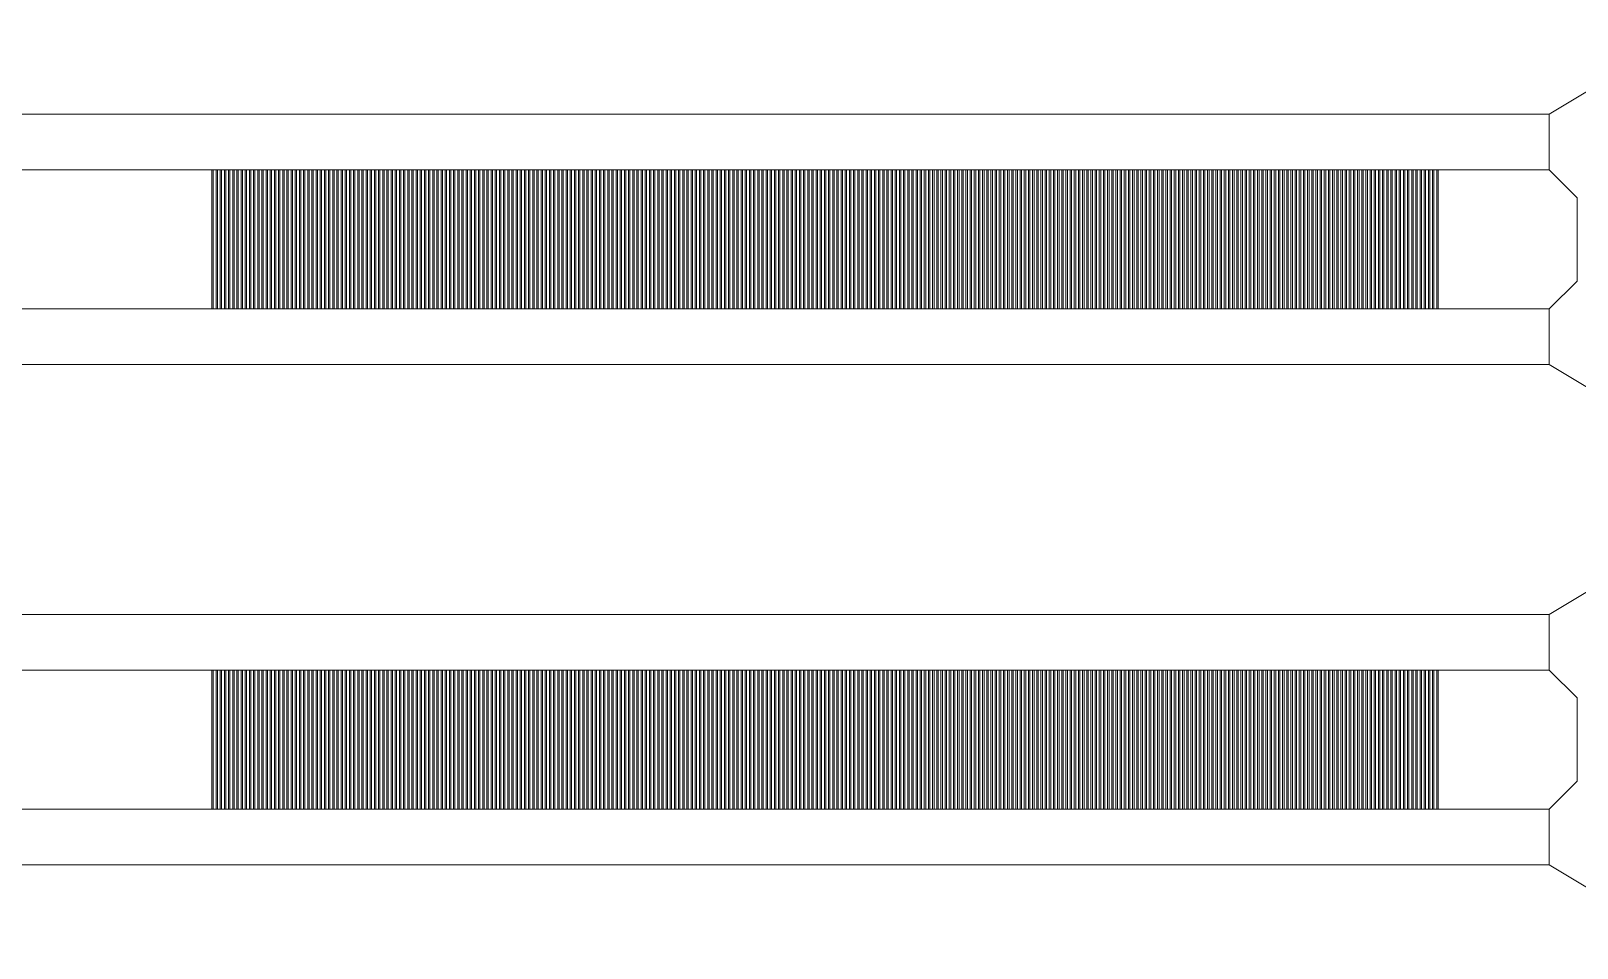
# Model space of a CAD drawing. Extents: x 1000 to 49000, y 2919 to 77300.
# Drawn here: x 32873 to 33430, y 64985 to 65315 of the extents above; entities that cross this region are included whole.
import ezdxf

# ---------------------------------------------------------------- set-up
doc = ezdxf.new("R2010")
doc.units = 13
doc.layers.add('Inner', color=4, linetype='Continuous', lineweight=0, true_color=0x00ffff)

msp = doc.modelspace()

# ---------------------------------------------------------------- linework, layer by layer
at = {"layer": 'Inner'}
for points in [[(33470, 65315), (33420, 65285)], [(33420, 65265), (33420, 65285), (31910, 65285), (31910, 65265), (33420, 65265)], [(33420, 65285), (33420, 65265), (33430, 65255), (33430, 65225), (33420, 65215), (33420, 65195), (33470, 65165)], [(32938.5, 65215), (32939, 65215), (32939, 65265), (32938.5, 65265), (32938.5, 65215)], [(32940, 65215), (32940.5, 65215), (32940.5, 65265), (32940, 65265), (32940, 65215)], [(32941.5, 65215), (32942, 65215), (32942, 65265), (32941.5, 65265), (32941.5, 65215)], [(32943, 65215), (32943.5, 65215), (32943.5, 65265), (32943, 65265), (32943, 65215)], [(32944.5, 65215), (32945, 65215), (32945, 65265), (32944.5, 65265), (32944.5, 65215)], [(32946, 65215), (32946.5, 65215), (32946.5, 65265), (32946, 65265), (32946, 65215)], [(32947.5, 65215), (32948, 65215), (32948, 65265), (32947.5, 65265), (32947.5, 65215)], [(32949, 65215), (32949.5, 65215), (32949.5, 65265), (32949, 65265), (32949, 65215)], [(32950.5, 65215), (32951, 65215), (32951, 65265), (32950.5, 65265), (32950.5, 65215)], [(32952, 65215), (32952.5, 65215), (32952.5, 65265), (32952, 65265), (32952, 65215)], [(32953.5, 65215), (32954, 65215), (32954, 65265), (32953.5, 65265), (32953.5, 65215)], [(32955, 65215), (32955.5, 65215), (32955.5, 65265), (32955, 65265), (32955, 65215)], [(32956.5, 65215), (32957, 65215), (32957, 65265), (32956.5, 65265), (32956.5, 65215)], [(32958, 65215), (32958.5, 65215), (32958.5, 65265), (32958, 65265), (32958, 65215)], [(32959.5, 65215), (32960, 65215), (32960, 65265), (32959.5, 65265), (32959.5, 65215)], [(32961, 65215), (32961.5, 65215), (32961.5, 65265), (32961, 65265), (32961, 65215)], [(32962.5, 65215), (32963, 65215), (32963, 65265), (32962.5, 65265), (32962.5, 65215)], [(32964, 65215), (32964.5, 65215), (32964.5, 65265), (32964, 65265), (32964, 65215)], [(32965.5, 65215), (32966, 65215), (32966, 65265), (32965.5, 65265), (32965.5, 65215)], [(32967, 65215), (32967.5, 65215), (32967.5, 65265), (32967, 65265), (32967, 65215)], [(32968.5, 65215), (32969, 65215), (32969, 65265), (32968.5, 65265), (32968.5, 65215)], [(32970, 65215), (32970.5, 65215), (32970.5, 65265), (32970, 65265), (32970, 65215)], [(32971.5, 65215), (32972, 65215), (32972, 65265), (32971.5, 65265), (32971.5, 65215)], [(32973, 65215), (32973.5, 65215), (32973.5, 65265), (32973, 65265), (32973, 65215)], [(32974.5, 65215), (32975, 65215), (32975, 65265), (32974.5, 65265), (32974.5, 65215)], [(32976, 65215), (32976.5, 65215), (32976.5, 65265), (32976, 65265), (32976, 65215)], [(32977.5, 65215), (32978, 65215), (32978, 65265), (32977.5, 65265), (32977.5, 65215)], [(32979, 65215), (32979.5, 65215), (32979.5, 65265), (32979, 65265), (32979, 65215)], [(32980.5, 65215), (32981, 65215), (32981, 65265), (32980.5, 65265), (32980.5, 65215)], [(32982, 65215), (32982.5, 65215), (32982.5, 65265), (32982, 65265), (32982, 65215)], [(32983.5, 65215), (32984, 65215), (32984, 65265), (32983.5, 65265), (32983.5, 65215)], [(32985, 65215), (32985.5, 65215), (32985.5, 65265), (32985, 65265), (32985, 65215)], [(32986.5, 65215), (32987, 65215), (32987, 65265), (32986.5, 65265), (32986.5, 65215)], [(32988, 65215), (32988.5, 65215), (32988.5, 65265), (32988, 65265), (32988, 65215)], [(32989.5, 65215), (32990, 65215), (32990, 65265), (32989.5, 65265), (32989.5, 65215)], [(32991, 65215), (32991.5, 65215), (32991.5, 65265), (32991, 65265), (32991, 65215)], [(32992.5, 65215), (32993, 65215), (32993, 65265), (32992.5, 65265), (32992.5, 65215)], [(32994, 65215), (32994.5, 65215), (32994.5, 65265), (32994, 65265), (32994, 65215)], [(32995.5, 65215), (32996, 65215), (32996, 65265), (32995.5, 65265), (32995.5, 65215)], [(32997, 65215), (32997.5, 65215), (32997.5, 65265), (32997, 65265), (32997, 65215)], [(32998.5, 65215), (32999, 65215), (32999, 65265), (32998.5, 65265), (32998.5, 65215)], [(33000, 65215), (33000.5, 65215), (33000.5, 65265), (33000, 65265), (33000, 65215)], [(33001.5, 65215), (33002, 65215), (33002, 65265), (33001.5, 65265), (33001.5, 65215)], [(33003, 65215), (33003.5, 65215), (33003.5, 65265), (33003, 65265), (33003, 65215)], [(33004.5, 65215), (33005, 65215), (33005, 65265), (33004.5, 65265), (33004.5, 65215)], [(33006, 65215), (33006.5, 65215), (33006.5, 65265), (33006, 65265), (33006, 65215)], [(33007.5, 65215), (33008, 65215), (33008, 65265), (33007.5, 65265), (33007.5, 65215)], [(33009, 65215), (33009.5, 65215), (33009.5, 65265), (33009, 65265), (33009, 65215)], [(33010.5, 65215), (33011, 65215), (33011, 65265), (33010.5, 65265), (33010.5, 65215)], [(33012, 65215), (33012.5, 65215), (33012.5, 65265), (33012, 65265), (33012, 65215)], [(33013.5, 65215), (33014, 65215), (33014, 65265), (33013.5, 65265), (33013.5, 65215)], [(33015, 65215), (33015.5, 65215), (33015.5, 65265), (33015, 65265), (33015, 65215)], [(33016.5, 65215), (33017, 65215), (33017, 65265), (33016.5, 65265), (33016.5, 65215)], [(33018, 65215), (33018.5, 65215), (33018.5, 65265), (33018, 65265), (33018, 65215)], [(33019.5, 65215), (33020, 65215), (33020, 65265), (33019.5, 65265), (33019.5, 65215)], [(33021, 65215), (33021.5, 65215), (33021.5, 65265), (33021, 65265), (33021, 65215)], [(33022.5, 65215), (33023, 65215), (33023, 65265), (33022.5, 65265), (33022.5, 65215)], [(33024, 65215), (33024.5, 65215), (33024.5, 65265), (33024, 65265), (33024, 65215)], [(33025.5, 65215), (33026, 65215), (33026, 65265), (33025.5, 65265), (33025.5, 65215)], [(33027, 65215), (33027.5, 65215), (33027.5, 65265), (33027, 65265), (33027, 65215)], [(33028.5, 65215), (33029, 65215), (33029, 65265), (33028.5, 65265), (33028.5, 65215)], [(33030, 65215), (33030.5, 65215), (33030.5, 65265), (33030, 65265), (33030, 65215)], [(33031.5, 65215), (33032, 65215), (33032, 65265), (33031.5, 65265), (33031.5, 65215)], [(33033, 65215), (33033.5, 65215), (33033.5, 65265), (33033, 65265), (33033, 65215)], [(33034.5, 65215), (33035, 65215), (33035, 65265), (33034.5, 65265), (33034.5, 65215)], [(33036, 65215), (33036.5, 65215), (33036.5, 65265), (33036, 65265), (33036, 65215)], [(33037.5, 65215), (33038, 65215), (33038, 65265), (33037.5, 65265), (33037.5, 65215)], [(33039, 65215), (33039.5, 65215), (33039.5, 65265), (33039, 65265), (33039, 65215)], [(33040.5, 65215), (33041, 65215), (33041, 65265), (33040.5, 65265), (33040.5, 65215)], [(33042, 65215), (33042.5, 65215), (33042.5, 65265), (33042, 65265), (33042, 65215)], [(33043.5, 65215), (33044, 65215), (33044, 65265), (33043.5, 65265), (33043.5, 65215)], [(33045, 65215), (33045.5, 65215), (33045.5, 65265), (33045, 65265), (33045, 65215)], [(33046.5, 65215), (33047, 65215), (33047, 65265), (33046.5, 65265), (33046.5, 65215)], [(33048, 65215), (33048.5, 65215), (33048.5, 65265), (33048, 65265), (33048, 65215)], [(33049.5, 65215), (33050, 65215), (33050, 65265), (33049.5, 65265), (33049.5, 65215)], [(33051, 65215), (33051.5, 65215), (33051.5, 65265), (33051, 65265), (33051, 65215)], [(33052.5, 65215), (33053, 65215), (33053, 65265), (33052.5, 65265), (33052.5, 65215)], [(33054, 65215), (33054.5, 65215), (33054.5, 65265), (33054, 65265), (33054, 65215)], [(33055.5, 65215), (33056, 65215), (33056, 65265), (33055.5, 65265), (33055.5, 65215)], [(33057, 65215), (33057.5, 65215), (33057.5, 65265), (33057, 65265), (33057, 65215)], [(33058.5, 65215), (33059, 65215), (33059, 65265), (33058.5, 65265), (33058.5, 65215)], [(33060, 65215), (33060.5, 65215), (33060.5, 65265), (33060, 65265), (33060, 65215)], [(33061.5, 65215), (33062, 65215), (33062, 65265), (33061.5, 65265), (33061.5, 65215)], [(33063, 65215), (33063.5, 65215), (33063.5, 65265), (33063, 65265), (33063, 65215)], [(33064.5, 65215), (33065, 65215), (33065, 65265), (33064.5, 65265), (33064.5, 65215)], [(33066, 65215), (33066.5, 65215), (33066.5, 65265), (33066, 65265), (33066, 65215)], [(33067.5, 65215), (33068, 65215), (33068, 65265), (33067.5, 65265), (33067.5, 65215)], [(33069, 65215), (33069.5, 65215), (33069.5, 65265), (33069, 65265), (33069, 65215)], [(33070.5, 65215), (33071, 65215), (33071, 65265), (33070.5, 65265), (33070.5, 65215)], [(33072, 65215), (33072.5, 65215), (33072.5, 65265), (33072, 65265), (33072, 65215)], [(33073.5, 65215), (33074, 65215), (33074, 65265), (33073.5, 65265), (33073.5, 65215)], [(33075, 65215), (33075.5, 65215), (33075.5, 65265), (33075, 65265), (33075, 65215)], [(33076.5, 65215), (33077, 65215), (33077, 65265), (33076.5, 65265), (33076.5, 65215)], [(33078, 65215), (33078.5, 65215), (33078.5, 65265), (33078, 65265), (33078, 65215)], [(33079.5, 65215), (33080, 65215), (33080, 65265), (33079.5, 65265), (33079.5, 65215)], [(33081, 65215), (33081.5, 65215), (33081.5, 65265), (33081, 65265), (33081, 65215)], [(33082.5, 65215), (33083, 65215), (33083, 65265), (33082.5, 65265), (33082.5, 65215)], [(33084, 65215), (33084.5, 65215), (33084.5, 65265), (33084, 65265), (33084, 65215)], [(33085.5, 65215), (33086, 65215), (33086, 65265), (33085.5, 65265), (33085.5, 65215)], [(33087, 65215), (33087.5, 65215), (33087.5, 65265), (33087, 65265), (33087, 65215)], [(33088.5, 65215), (33089, 65215), (33089, 65265), (33088.5, 65265), (33088.5, 65215)], [(33090, 65215), (33090.5, 65215), (33090.5, 65265), (33090, 65265), (33090, 65215)], [(33091.5, 65215), (33092, 65215), (33092, 65265), (33091.5, 65265), (33091.5, 65215)], [(33093, 65215), (33093.5, 65215), (33093.5, 65265), (33093, 65265), (33093, 65215)], [(33094.5, 65215), (33095, 65215), (33095, 65265), (33094.5, 65265), (33094.5, 65215)], [(33096, 65215), (33096.5, 65215), (33096.5, 65265), (33096, 65265), (33096, 65215)], [(33097.5, 65215), (33098, 65215), (33098, 65265), (33097.5, 65265), (33097.5, 65215)], [(33099, 65215), (33099.5, 65215), (33099.5, 65265), (33099, 65265), (33099, 65215)], [(33100.5, 65215), (33101, 65215), (33101, 65265), (33100.5, 65265), (33100.5, 65215)], [(33102, 65215), (33102.5, 65215), (33102.5, 65265), (33102, 65265), (33102, 65215)], [(33103.5, 65215), (33104, 65215), (33104, 65265), (33103.5, 65265), (33103.5, 65215)], [(33105, 65215), (33105.5, 65215), (33105.5, 65265), (33105, 65265), (33105, 65215)], [(33106.5, 65215), (33107, 65215), (33107, 65265), (33106.5, 65265), (33106.5, 65215)], [(33108, 65215), (33108.5, 65215), (33108.5, 65265), (33108, 65265), (33108, 65215)], [(33109.5, 65215), (33110, 65215), (33110, 65265), (33109.5, 65265), (33109.5, 65215)], [(33111, 65215), (33111.5, 65215), (33111.5, 65265), (33111, 65265), (33111, 65215)], [(33112.5, 65215), (33113, 65215), (33113, 65265), (33112.5, 65265), (33112.5, 65215)], [(33114, 65215), (33114.5, 65215), (33114.5, 65265), (33114, 65265), (33114, 65215)], [(33115.5, 65215), (33116, 65215), (33116, 65265), (33115.5, 65265), (33115.5, 65215)], [(33117, 65215), (33117.5, 65215), (33117.5, 65265), (33117, 65265), (33117, 65215)], [(33118.5, 65215), (33119, 65215), (33119, 65265), (33118.5, 65265), (33118.5, 65215)], [(33120, 65215), (33120.5, 65215), (33120.5, 65265), (33120, 65265), (33120, 65215)], [(33121.5, 65215), (33122, 65215), (33122, 65265), (33121.5, 65265), (33121.5, 65215)], [(33123, 65215), (33123.5, 65215), (33123.5, 65265), (33123, 65265), (33123, 65215)], [(33124.5, 65215), (33125, 65215), (33125, 65265), (33124.5, 65265), (33124.5, 65215)], [(33126, 65215), (33126.5, 65215), (33126.5, 65265), (33126, 65265), (33126, 65215)], [(33127.5, 65215), (33128, 65215), (33128, 65265), (33127.5, 65265), (33127.5, 65215)], [(33129, 65215), (33129.5, 65215), (33129.5, 65265), (33129, 65265), (33129, 65215)], [(33130.5, 65215), (33131, 65215), (33131, 65265), (33130.5, 65265), (33130.5, 65215)], [(33132, 65215), (33132.5, 65215), (33132.5, 65265), (33132, 65265), (33132, 65215)], [(33133.5, 65215), (33134, 65215), (33134, 65265), (33133.5, 65265), (33133.5, 65215)], [(33135, 65215), (33135.5, 65215), (33135.5, 65265), (33135, 65265), (33135, 65215)], [(33136.5, 65215), (33137, 65215), (33137, 65265), (33136.5, 65265), (33136.5, 65215)], [(33138, 65215), (33138.5, 65215), (33138.5, 65265), (33138, 65265), (33138, 65215)], [(33139.5, 65215), (33140, 65215), (33140, 65265), (33139.5, 65265), (33139.5, 65215)], [(33141, 65215), (33141.5, 65215), (33141.5, 65265), (33141, 65265), (33141, 65215)], [(33142.5, 65215), (33143, 65215), (33143, 65265), (33142.5, 65265), (33142.5, 65215)], [(33144, 65215), (33144.5, 65215), (33144.5, 65265), (33144, 65265), (33144, 65215)], [(33145.5, 65215), (33146, 65215), (33146, 65265), (33145.5, 65265), (33145.5, 65215)], [(33147, 65215), (33147.5, 65215), (33147.5, 65265), (33147, 65265), (33147, 65215)], [(33148.5, 65215), (33149, 65215), (33149, 65265), (33148.5, 65265), (33148.5, 65215)], [(33150, 65215), (33150.5, 65215), (33150.5, 65265), (33150, 65265), (33150, 65215)], [(33151.5, 65215), (33152, 65215), (33152, 65265), (33151.5, 65265), (33151.5, 65215)], [(33153, 65215), (33153.5, 65215), (33153.5, 65265), (33153, 65265), (33153, 65215)], [(33154.5, 65215), (33155, 65215), (33155, 65265), (33154.5, 65265), (33154.5, 65215)], [(33156, 65215), (33156.5, 65215), (33156.5, 65265), (33156, 65265), (33156, 65215)], [(33157.5, 65215), (33158, 65215), (33158, 65265), (33157.5, 65265), (33157.5, 65215)], [(33159, 65215), (33159.5, 65215), (33159.5, 65265), (33159, 65265), (33159, 65215)], [(33160.5, 65215), (33161, 65215), (33161, 65265), (33160.5, 65265), (33160.5, 65215)], [(33162, 65215), (33162.5, 65215), (33162.5, 65265), (33162, 65265), (33162, 65215)], [(33163.5, 65215), (33164, 65215), (33164, 65265), (33163.5, 65265), (33163.5, 65215)], [(33165, 65215), (33165.5, 65215), (33165.5, 65265), (33165, 65265), (33165, 65215)], [(33166.5, 65215), (33167, 65215), (33167, 65265), (33166.5, 65265), (33166.5, 65215)], [(33168, 65215), (33168.5, 65215), (33168.5, 65265), (33168, 65265), (33168, 65215)], [(33169.5, 65215), (33170, 65215), (33170, 65265), (33169.5, 65265), (33169.5, 65215)], [(33171, 65215), (33171.5, 65215), (33171.5, 65265), (33171, 65265), (33171, 65215)], [(33172.5, 65215), (33173, 65215), (33173, 65265), (33172.5, 65265), (33172.5, 65215)], [(33174, 65215), (33174.5, 65215), (33174.5, 65265), (33174, 65265), (33174, 65215)], [(33175.5, 65215), (33176, 65215), (33176, 65265), (33175.5, 65265), (33175.5, 65215)], [(33177, 65215), (33177.5, 65215), (33177.5, 65265), (33177, 65265), (33177, 65215)], [(33178.5, 65215), (33179, 65215), (33179, 65265), (33178.5, 65265), (33178.5, 65215)], [(33180, 65215), (33180.5, 65215), (33180.5, 65265), (33180, 65265), (33180, 65215)], [(33181.5, 65215), (33182, 65215), (33182, 65265), (33181.5, 65265), (33181.5, 65215)], [(33183, 65215), (33183.5, 65215), (33183.5, 65265), (33183, 65265), (33183, 65215)], [(33184.5, 65215), (33185, 65215), (33185, 65265), (33184.5, 65265), (33184.5, 65215)], [(33186, 65215), (33186.5, 65215), (33186.5, 65265), (33186, 65265), (33186, 65215)], [(33187.5, 65215), (33188, 65215), (33188, 65265), (33187.5, 65265), (33187.5, 65215)], [(33189, 65215), (33189.5, 65215), (33189.5, 65265), (33189, 65265), (33189, 65215)], [(33190.5, 65215), (33191, 65215), (33191, 65265), (33190.5, 65265), (33190.5, 65215)], [(33192, 65215), (33192.5, 65215), (33192.5, 65265), (33192, 65265), (33192, 65215)], [(33193.5, 65215), (33194, 65215), (33194, 65265), (33193.5, 65265), (33193.5, 65215)], [(33195, 65215), (33195.5, 65215), (33195.5, 65265), (33195, 65265), (33195, 65215)], [(33196.5, 65215), (33197, 65215), (33197, 65265), (33196.5, 65265), (33196.5, 65215)], [(33198, 65215), (33198.5, 65215), (33198.5, 65265), (33198, 65265), (33198, 65215)], [(33199.5, 65215), (33200, 65215), (33200, 65265), (33199.5, 65265), (33199.5, 65215)], [(33201, 65215), (33201.5, 65215), (33201.5, 65265), (33201, 65265), (33201, 65215)], [(33202.5, 65215), (33203, 65215), (33203, 65265), (33202.5, 65265), (33202.5, 65215)], [(33204, 65215), (33204.5, 65215), (33204.5, 65265), (33204, 65265), (33204, 65215)], [(33205.5, 65215), (33206, 65215), (33206, 65265), (33205.5, 65265), (33205.5, 65215)], [(33207, 65215), (33207.5, 65215), (33207.5, 65265), (33207, 65265), (33207, 65215)], [(33208.5, 65215), (33209, 65215), (33209, 65265), (33208.5, 65265), (33208.5, 65215)], [(33210, 65215), (33210.5, 65215), (33210.5, 65265), (33210, 65265), (33210, 65215)], [(33211.5, 65215), (33212, 65215), (33212, 65265), (33211.5, 65265), (33211.5, 65215)], [(33213, 65215), (33213.5, 65215), (33213.5, 65265), (33213, 65265), (33213, 65215)], [(33214.5, 65215), (33215, 65215), (33215, 65265), (33214.5, 65265), (33214.5, 65215)], [(33216, 65215), (33216.5, 65215), (33216.5, 65265), (33216, 65265), (33216, 65215)], [(33217.5, 65215), (33218, 65215), (33218, 65265), (33217.5, 65265), (33217.5, 65215)], [(33219, 65215), (33219.5, 65215), (33219.5, 65265), (33219, 65265), (33219, 65215)], [(33220.5, 65215), (33221, 65215), (33221, 65265), (33220.5, 65265), (33220.5, 65215)], [(33222, 65215), (33222.5, 65215), (33222.5, 65265), (33222, 65265), (33222, 65215)], [(33223.5, 65215), (33224, 65215), (33224, 65265), (33223.5, 65265), (33223.5, 65215)], [(33225, 65215), (33225.5, 65215), (33225.5, 65265), (33225, 65265), (33225, 65215)], [(33226.5, 65215), (33227, 65215), (33227, 65265), (33226.5, 65265), (33226.5, 65215)], [(33228, 65215), (33228.5, 65215), (33228.5, 65265), (33228, 65265), (33228, 65215)], [(33229.5, 65215), (33230, 65215), (33230, 65265), (33229.5, 65265), (33229.5, 65215)], [(33231, 65215), (33231.5, 65215), (33231.5, 65265), (33231, 65265), (33231, 65215)], [(33232.5, 65215), (33233, 65215), (33233, 65265), (33232.5, 65265), (33232.5, 65215)], [(33234, 65215), (33234.5, 65215), (33234.5, 65265), (33234, 65265), (33234, 65215)], [(33235.5, 65215), (33236, 65215), (33236, 65265), (33235.5, 65265), (33235.5, 65215)], [(33237, 65215), (33237.5, 65215), (33237.5, 65265), (33237, 65265), (33237, 65215)], [(33238.5, 65215), (33239, 65215), (33239, 65265), (33238.5, 65265), (33238.5, 65215)], [(33240, 65215), (33240.5, 65215), (33240.5, 65265), (33240, 65265), (33240, 65215)], [(33241.5, 65215), (33242, 65215), (33242, 65265), (33241.5, 65265), (33241.5, 65215)], [(33243, 65215), (33243.5, 65215), (33243.5, 65265), (33243, 65265), (33243, 65215)], [(33244.5, 65215), (33245, 65215), (33245, 65265), (33244.5, 65265), (33244.5, 65215)], [(33246, 65215), (33246.5, 65215), (33246.5, 65265), (33246, 65265), (33246, 65215)], [(33247.5, 65215), (33248, 65215), (33248, 65265), (33247.5, 65265), (33247.5, 65215)], [(33249, 65215), (33249.5, 65215), (33249.5, 65265), (33249, 65265), (33249, 65215)], [(33250.5, 65215), (33251, 65215), (33251, 65265), (33250.5, 65265), (33250.5, 65215)], [(33252, 65215), (33252.5, 65215), (33252.5, 65265), (33252, 65265), (33252, 65215)], [(33253.5, 65215), (33254, 65215), (33254, 65265), (33253.5, 65265), (33253.5, 65215)], [(33255, 65215), (33255.5, 65215), (33255.5, 65265), (33255, 65265), (33255, 65215)], [(33256.5, 65215), (33257, 65215), (33257, 65265), (33256.5, 65265), (33256.5, 65215)], [(33258, 65215), (33258.5, 65215), (33258.5, 65265), (33258, 65265), (33258, 65215)], [(33259.5, 65215), (33260, 65215), (33260, 65265), (33259.5, 65265), (33259.5, 65215)], [(33261, 65215), (33261.5, 65215), (33261.5, 65265), (33261, 65265), (33261, 65215)], [(33262.5, 65215), (33263, 65215), (33263, 65265), (33262.5, 65265), (33262.5, 65215)], [(33264, 65215), (33264.5, 65215), (33264.5, 65265), (33264, 65265), (33264, 65215)], [(33265.5, 65215), (33266, 65215), (33266, 65265), (33265.5, 65265), (33265.5, 65215)], [(33267, 65215), (33267.5, 65215), (33267.5, 65265), (33267, 65265), (33267, 65215)], [(33268.5, 65215), (33269, 65215), (33269, 65265), (33268.5, 65265), (33268.5, 65215)], [(33270, 65215), (33270.5, 65215), (33270.5, 65265), (33270, 65265), (33270, 65215)], [(33271.5, 65215), (33272, 65215), (33272, 65265), (33271.5, 65265), (33271.5, 65215)], [(33273, 65215), (33273.5, 65215), (33273.5, 65265), (33273, 65265), (33273, 65215)], [(33274.5, 65215), (33275, 65215), (33275, 65265), (33274.5, 65265), (33274.5, 65215)], [(33276, 65215), (33276.5, 65215), (33276.5, 65265), (33276, 65265), (33276, 65215)], [(33277.5, 65215), (33278, 65215), (33278, 65265), (33277.5, 65265), (33277.5, 65215)], [(33279, 65215), (33279.5, 65215), (33279.5, 65265), (33279, 65265), (33279, 65215)], [(33280.5, 65215), (33281, 65215), (33281, 65265), (33280.5, 65265), (33280.5, 65215)], [(33282, 65215), (33282.5, 65215), (33282.5, 65265), (33282, 65265), (33282, 65215)], [(33283.5, 65215), (33284, 65215), (33284, 65265), (33283.5, 65265), (33283.5, 65215)], [(33285, 65215), (33285.5, 65215), (33285.5, 65265), (33285, 65265), (33285, 65215)], [(33286.5, 65215), (33287, 65215), (33287, 65265), (33286.5, 65265), (33286.5, 65215)], [(33288, 65215), (33288.5, 65215), (33288.5, 65265), (33288, 65265), (33288, 65215)], [(33289.5, 65215), (33290, 65215), (33290, 65265), (33289.5, 65265), (33289.5, 65215)], [(33291, 65215), (33291.5, 65215), (33291.5, 65265), (33291, 65265), (33291, 65215)], [(33292.5, 65215), (33293, 65215), (33293, 65265), (33292.5, 65265), (33292.5, 65215)], [(33294, 65215), (33294.5, 65215), (33294.5, 65265), (33294, 65265), (33294, 65215)], [(33295.5, 65215), (33296, 65215), (33296, 65265), (33295.5, 65265), (33295.5, 65215)], [(33297, 65215), (33297.5, 65215), (33297.5, 65265), (33297, 65265), (33297, 65215)], [(33298.5, 65215), (33299, 65215), (33299, 65265), (33298.5, 65265), (33298.5, 65215)], [(33300, 65215), (33300.5, 65215), (33300.5, 65265), (33300, 65265), (33300, 65215)], [(33301.5, 65215), (33302, 65215), (33302, 65265), (33301.5, 65265), (33301.5, 65215)], [(33303, 65215), (33303.5, 65215), (33303.5, 65265), (33303, 65265), (33303, 65215)], [(33304.5, 65215), (33305, 65215), (33305, 65265), (33304.5, 65265), (33304.5, 65215)], [(33306, 65215), (33306.5, 65215), (33306.5, 65265), (33306, 65265), (33306, 65215)], [(33307.5, 65215), (33308, 65215), (33308, 65265), (33307.5, 65265), (33307.5, 65215)], [(33309, 65215), (33309.5, 65215), (33309.5, 65265), (33309, 65265), (33309, 65215)], [(33310.5, 65215), (33311, 65215), (33311, 65265), (33310.5, 65265), (33310.5, 65215)], [(33312, 65215), (33312.5, 65215), (33312.5, 65265), (33312, 65265), (33312, 65215)], [(33313.5, 65215), (33314, 65215), (33314, 65265), (33313.5, 65265), (33313.5, 65215)], [(33315, 65215), (33315.5, 65215), (33315.5, 65265), (33315, 65265), (33315, 65215)], [(33316.5, 65215), (33317, 65215), (33317, 65265), (33316.5, 65265), (33316.5, 65215)], [(33318, 65215), (33318.5, 65215), (33318.5, 65265), (33318, 65265), (33318, 65215)], [(33319.5, 65215), (33320, 65215), (33320, 65265), (33319.5, 65265), (33319.5, 65215)], [(33321, 65215), (33321.5, 65215), (33321.5, 65265), (33321, 65265), (33321, 65215)], [(33322.5, 65215), (33323, 65215), (33323, 65265), (33322.5, 65265), (33322.5, 65215)], [(33324, 65215), (33324.5, 65215), (33324.5, 65265), (33324, 65265), (33324, 65215)], [(33325.5, 65215), (33326, 65215), (33326, 65265), (33325.5, 65265), (33325.5, 65215)], [(33327, 65215), (33327.5, 65215), (33327.5, 65265), (33327, 65265), (33327, 65215)], [(33328.5, 65215), (33329, 65215), (33329, 65265), (33328.5, 65265), (33328.5, 65215)], [(33330, 65215), (33330.5, 65215), (33330.5, 65265), (33330, 65265), (33330, 65215)], [(33331.5, 65215), (33332, 65215), (33332, 65265), (33331.5, 65265), (33331.5, 65215)], [(33333, 65215), (33333.5, 65215), (33333.5, 65265), (33333, 65265), (33333, 65215)], [(33334.5, 65215), (33335, 65215), (33335, 65265), (33334.5, 65265), (33334.5, 65215)], [(33336, 65215), (33336.5, 65215), (33336.5, 65265), (33336, 65265), (33336, 65215)], [(33337.5, 65215), (33338, 65215), (33338, 65265), (33337.5, 65265), (33337.5, 65215)], [(33339, 65215), (33339.5, 65215), (33339.5, 65265), (33339, 65265), (33339, 65215)], [(33340.5, 65215), (33341, 65215), (33341, 65265), (33340.5, 65265), (33340.5, 65215)], [(33342, 65215), (33342.5, 65215), (33342.5, 65265), (33342, 65265), (33342, 65215)], [(33343.5, 65215), (33344, 65215), (33344, 65265), (33343.5, 65265), (33343.5, 65215)], [(33345, 65215), (33345.5, 65215), (33345.5, 65265), (33345, 65265), (33345, 65215)], [(33346.5, 65215), (33347, 65215), (33347, 65265), (33346.5, 65265), (33346.5, 65215)], [(33348, 65215), (33348.5, 65215), (33348.5, 65265), (33348, 65265), (33348, 65215)], [(33349.5, 65215), (33350, 65215), (33350, 65265), (33349.5, 65265), (33349.5, 65215)], [(33351, 65215), (33351.5, 65215), (33351.5, 65265), (33351, 65265), (33351, 65215)], [(33352.5, 65215), (33353, 65215), (33353, 65265), (33352.5, 65265), (33352.5, 65215)], [(33354, 65215), (33354.5, 65215), (33354.5, 65265), (33354, 65265), (33354, 65215)], [(33355.5, 65215), (33356, 65215), (33356, 65265), (33355.5, 65265), (33355.5, 65215)], [(33357, 65215), (33357.5, 65215), (33357.5, 65265), (33357, 65265), (33357, 65215)], [(33358.5, 65215), (33359, 65215), (33359, 65265), (33358.5, 65265), (33358.5, 65215)], [(33360, 65215), (33360.5, 65215), (33360.5, 65265), (33360, 65265), (33360, 65215)], [(33361.5, 65215), (33362, 65215), (33362, 65265), (33361.5, 65265), (33361.5, 65215)], [(33363, 65215), (33363.5, 65215), (33363.5, 65265), (33363, 65265), (33363, 65215)], [(33364.5, 65215), (33365, 65215), (33365, 65265), (33364.5, 65265), (33364.5, 65215)], [(33366, 65215), (33366.5, 65215), (33366.5, 65265), (33366, 65265), (33366, 65215)], [(33367.5, 65215), (33368, 65215), (33368, 65265), (33367.5, 65265), (33367.5, 65215)], [(33369, 65215), (33369.5, 65215), (33369.5, 65265), (33369, 65265), (33369, 65215)], [(33370.5, 65215), (33371, 65215), (33371, 65265), (33370.5, 65265), (33370.5, 65215)], [(33372, 65215), (33372.5, 65215), (33372.5, 65265), (33372, 65265), (33372, 65215)], [(33373.5, 65215), (33374, 65215), (33374, 65265), (33373.5, 65265), (33373.5, 65215)], [(33375, 65215), (33375.5, 65215), (33375.5, 65265), (33375, 65265), (33375, 65215)], [(33376.5, 65215), (33377, 65215), (33377, 65265), (33376.5, 65265), (33376.5, 65215)], [(33378, 65215), (33378.5, 65215), (33378.5, 65265), (33378, 65265), (33378, 65215)], [(33379.5, 65215), (33380, 65215), (33380, 65265), (33379.5, 65265), (33379.5, 65215)], [(33420, 65215), (33420, 65195), (31910, 65195), (31910, 65215), (33420, 65215)], [(33470, 65135), (33420, 65105), (33420, 65085), (33430, 65075), (33430, 65045), (33420, 65035), (33420, 65015), (33470, 64985)], [(33420, 65085), (33420, 65105), (31910, 65105), (31910, 65085), (33420, 65085)], [(32938.5, 65035), (32939, 65035), (32939, 65085), (32938.5, 65085), (32938.5, 65035)], [(32940, 65035), (32940.5, 65035), (32940.5, 65085), (32940, 65085), (32940, 65035)], [(32941.5, 65035), (32942, 65035), (32942, 65085), (32941.5, 65085), (32941.5, 65035)], [(32943, 65035), (32943.5, 65035), (32943.5, 65085), (32943, 65085), (32943, 65035)], [(32944.5, 65035), (32945, 65035), (32945, 65085), (32944.5, 65085), (32944.5, 65035)], [(32946, 65035), (32946.5, 65035), (32946.5, 65085), (32946, 65085), (32946, 65035)], [(32947.5, 65035), (32948, 65035), (32948, 65085), (32947.5, 65085), (32947.5, 65035)], [(32949, 65035), (32949.5, 65035), (32949.5, 65085), (32949, 65085), (32949, 65035)], [(32950.5, 65035), (32951, 65035), (32951, 65085), (32950.5, 65085), (32950.5, 65035)], [(32952, 65035), (32952.5, 65035), (32952.5, 65085), (32952, 65085), (32952, 65035)], [(32953.5, 65035), (32954, 65035), (32954, 65085), (32953.5, 65085), (32953.5, 65035)], [(32955, 65035), (32955.5, 65035), (32955.5, 65085), (32955, 65085), (32955, 65035)], [(32956.5, 65035), (32957, 65035), (32957, 65085), (32956.5, 65085), (32956.5, 65035)], [(32958, 65035), (32958.5, 65035), (32958.5, 65085), (32958, 65085), (32958, 65035)], [(32959.5, 65035), (32960, 65035), (32960, 65085), (32959.5, 65085), (32959.5, 65035)], [(32961, 65035), (32961.5, 65035), (32961.5, 65085), (32961, 65085), (32961, 65035)], [(32962.5, 65035), (32963, 65035), (32963, 65085), (32962.5, 65085), (32962.5, 65035)], [(32964, 65035), (32964.5, 65035), (32964.5, 65085), (32964, 65085), (32964, 65035)], [(32965.5, 65035), (32966, 65035), (32966, 65085), (32965.5, 65085), (32965.5, 65035)], [(32967, 65035), (32967.5, 65035), (32967.5, 65085), (32967, 65085), (32967, 65035)], [(32968.5, 65035), (32969, 65035), (32969, 65085), (32968.5, 65085), (32968.5, 65035)], [(32970, 65035), (32970.5, 65035), (32970.5, 65085), (32970, 65085), (32970, 65035)], [(32971.5, 65035), (32972, 65035), (32972, 65085), (32971.5, 65085), (32971.5, 65035)], [(32973, 65035), (32973.5, 65035), (32973.5, 65085), (32973, 65085), (32973, 65035)], [(32974.5, 65035), (32975, 65035), (32975, 65085), (32974.5, 65085), (32974.5, 65035)], [(32976, 65035), (32976.5, 65035), (32976.5, 65085), (32976, 65085), (32976, 65035)], [(32977.5, 65035), (32978, 65035), (32978, 65085), (32977.5, 65085), (32977.5, 65035)], [(32979, 65035), (32979.5, 65035), (32979.5, 65085), (32979, 65085), (32979, 65035)], [(32980.5, 65035), (32981, 65035), (32981, 65085), (32980.5, 65085), (32980.5, 65035)], [(32982, 65035), (32982.5, 65035), (32982.5, 65085), (32982, 65085), (32982, 65035)], [(32983.5, 65035), (32984, 65035), (32984, 65085), (32983.5, 65085), (32983.5, 65035)], [(32985, 65035), (32985.5, 65035), (32985.5, 65085), (32985, 65085), (32985, 65035)], [(32986.5, 65035), (32987, 65035), (32987, 65085), (32986.5, 65085), (32986.5, 65035)], [(32988, 65035), (32988.5, 65035), (32988.5, 65085), (32988, 65085), (32988, 65035)], [(32989.5, 65035), (32990, 65035), (32990, 65085), (32989.5, 65085), (32989.5, 65035)], [(32991, 65035), (32991.5, 65035), (32991.5, 65085), (32991, 65085), (32991, 65035)], [(32992.5, 65035), (32993, 65035), (32993, 65085), (32992.5, 65085), (32992.5, 65035)], [(32994, 65035), (32994.5, 65035), (32994.5, 65085), (32994, 65085), (32994, 65035)], [(32995.5, 65035), (32996, 65035), (32996, 65085), (32995.5, 65085), (32995.5, 65035)], [(32997, 65035), (32997.5, 65035), (32997.5, 65085), (32997, 65085), (32997, 65035)], [(32998.5, 65035), (32999, 65035), (32999, 65085), (32998.5, 65085), (32998.5, 65035)], [(33000, 65035), (33000.5, 65035), (33000.5, 65085), (33000, 65085), (33000, 65035)], [(33001.5, 65035), (33002, 65035), (33002, 65085), (33001.5, 65085), (33001.5, 65035)], [(33003, 65035), (33003.5, 65035), (33003.5, 65085), (33003, 65085), (33003, 65035)], [(33004.5, 65035), (33005, 65035), (33005, 65085), (33004.5, 65085), (33004.5, 65035)], [(33006, 65035), (33006.5, 65035), (33006.5, 65085), (33006, 65085), (33006, 65035)], [(33007.5, 65035), (33008, 65035), (33008, 65085), (33007.5, 65085), (33007.5, 65035)], [(33009, 65035), (33009.5, 65035), (33009.5, 65085), (33009, 65085), (33009, 65035)], [(33010.5, 65035), (33011, 65035), (33011, 65085), (33010.5, 65085), (33010.5, 65035)], [(33012, 65035), (33012.5, 65035), (33012.5, 65085), (33012, 65085), (33012, 65035)], [(33013.5, 65035), (33014, 65035), (33014, 65085), (33013.5, 65085), (33013.5, 65035)], [(33015, 65035), (33015.5, 65035), (33015.5, 65085), (33015, 65085), (33015, 65035)], [(33016.5, 65035), (33017, 65035), (33017, 65085), (33016.5, 65085), (33016.5, 65035)], [(33018, 65035), (33018.5, 65035), (33018.5, 65085), (33018, 65085), (33018, 65035)], [(33019.5, 65035), (33020, 65035), (33020, 65085), (33019.5, 65085), (33019.5, 65035)], [(33021, 65035), (33021.5, 65035), (33021.5, 65085), (33021, 65085), (33021, 65035)], [(33022.5, 65035), (33023, 65035), (33023, 65085), (33022.5, 65085), (33022.5, 65035)], [(33024, 65035), (33024.5, 65035), (33024.5, 65085), (33024, 65085), (33024, 65035)], [(33025.5, 65035), (33026, 65035), (33026, 65085), (33025.5, 65085), (33025.5, 65035)], [(33027, 65035), (33027.5, 65035), (33027.5, 65085), (33027, 65085), (33027, 65035)], [(33028.5, 65035), (33029, 65035), (33029, 65085), (33028.5, 65085), (33028.5, 65035)], [(33030, 65035), (33030.5, 65035), (33030.5, 65085), (33030, 65085), (33030, 65035)], [(33031.5, 65035), (33032, 65035), (33032, 65085), (33031.5, 65085), (33031.5, 65035)], [(33033, 65035), (33033.5, 65035), (33033.5, 65085), (33033, 65085), (33033, 65035)], [(33034.5, 65035), (33035, 65035), (33035, 65085), (33034.5, 65085), (33034.5, 65035)], [(33036, 65035), (33036.5, 65035), (33036.5, 65085), (33036, 65085), (33036, 65035)], [(33037.5, 65035), (33038, 65035), (33038, 65085), (33037.5, 65085), (33037.5, 65035)], [(33039, 65035), (33039.5, 65035), (33039.5, 65085), (33039, 65085), (33039, 65035)], [(33040.5, 65035), (33041, 65035), (33041, 65085), (33040.5, 65085), (33040.5, 65035)], [(33042, 65035), (33042.5, 65035), (33042.5, 65085), (33042, 65085), (33042, 65035)], [(33043.5, 65035), (33044, 65035), (33044, 65085), (33043.5, 65085), (33043.5, 65035)], [(33045, 65035), (33045.5, 65035), (33045.5, 65085), (33045, 65085), (33045, 65035)], [(33046.5, 65035), (33047, 65035), (33047, 65085), (33046.5, 65085), (33046.5, 65035)], [(33048, 65035), (33048.5, 65035), (33048.5, 65085), (33048, 65085), (33048, 65035)], [(33049.5, 65035), (33050, 65035), (33050, 65085), (33049.5, 65085), (33049.5, 65035)], [(33051, 65035), (33051.5, 65035), (33051.5, 65085), (33051, 65085), (33051, 65035)], [(33052.5, 65035), (33053, 65035), (33053, 65085), (33052.5, 65085), (33052.5, 65035)], [(33054, 65035), (33054.5, 65035), (33054.5, 65085), (33054, 65085), (33054, 65035)], [(33055.5, 65035), (33056, 65035), (33056, 65085), (33055.5, 65085), (33055.5, 65035)], [(33057, 65035), (33057.5, 65035), (33057.5, 65085), (33057, 65085), (33057, 65035)], [(33058.5, 65035), (33059, 65035), (33059, 65085), (33058.5, 65085), (33058.5, 65035)], [(33060, 65035), (33060.5, 65035), (33060.5, 65085), (33060, 65085), (33060, 65035)], [(33061.5, 65035), (33062, 65035), (33062, 65085), (33061.5, 65085), (33061.5, 65035)], [(33063, 65035), (33063.5, 65035), (33063.5, 65085), (33063, 65085), (33063, 65035)], [(33064.5, 65035), (33065, 65035), (33065, 65085), (33064.5, 65085), (33064.5, 65035)], [(33066, 65035), (33066.5, 65035), (33066.5, 65085), (33066, 65085), (33066, 65035)], [(33067.5, 65035), (33068, 65035), (33068, 65085), (33067.5, 65085), (33067.5, 65035)], [(33069, 65035), (33069.5, 65035), (33069.5, 65085), (33069, 65085), (33069, 65035)], [(33070.5, 65035), (33071, 65035), (33071, 65085), (33070.5, 65085), (33070.5, 65035)], [(33072, 65035), (33072.5, 65035), (33072.5, 65085), (33072, 65085), (33072, 65035)], [(33073.5, 65035), (33074, 65035), (33074, 65085), (33073.5, 65085), (33073.5, 65035)], [(33075, 65035), (33075.5, 65035), (33075.5, 65085), (33075, 65085), (33075, 65035)], [(33076.5, 65035), (33077, 65035), (33077, 65085), (33076.5, 65085), (33076.5, 65035)], [(33078, 65035), (33078.5, 65035), (33078.5, 65085), (33078, 65085), (33078, 65035)], [(33079.5, 65035), (33080, 65035), (33080, 65085), (33079.5, 65085), (33079.5, 65035)], [(33081, 65035), (33081.5, 65035), (33081.5, 65085), (33081, 65085), (33081, 65035)], [(33082.5, 65035), (33083, 65035), (33083, 65085), (33082.5, 65085), (33082.5, 65035)], [(33084, 65035), (33084.5, 65035), (33084.5, 65085), (33084, 65085), (33084, 65035)], [(33085.5, 65035), (33086, 65035), (33086, 65085), (33085.5, 65085), (33085.5, 65035)], [(33087, 65035), (33087.5, 65035), (33087.5, 65085), (33087, 65085), (33087, 65035)], [(33088.5, 65035), (33089, 65035), (33089, 65085), (33088.5, 65085), (33088.5, 65035)], [(33090, 65035), (33090.5, 65035), (33090.5, 65085), (33090, 65085), (33090, 65035)], [(33091.5, 65035), (33092, 65035), (33092, 65085), (33091.5, 65085), (33091.5, 65035)], [(33093, 65035), (33093.5, 65035), (33093.5, 65085), (33093, 65085), (33093, 65035)], [(33094.5, 65035), (33095, 65035), (33095, 65085), (33094.5, 65085), (33094.5, 65035)], [(33096, 65035), (33096.5, 65035), (33096.5, 65085), (33096, 65085), (33096, 65035)], [(33097.5, 65035), (33098, 65035), (33098, 65085), (33097.5, 65085), (33097.5, 65035)], [(33099, 65035), (33099.5, 65035), (33099.5, 65085), (33099, 65085), (33099, 65035)], [(33100.5, 65035), (33101, 65035), (33101, 65085), (33100.5, 65085), (33100.5, 65035)], [(33102, 65035), (33102.5, 65035), (33102.5, 65085), (33102, 65085), (33102, 65035)], [(33103.5, 65035), (33104, 65035), (33104, 65085), (33103.5, 65085), (33103.5, 65035)], [(33105, 65035), (33105.5, 65035), (33105.5, 65085), (33105, 65085), (33105, 65035)], [(33106.5, 65035), (33107, 65035), (33107, 65085), (33106.5, 65085), (33106.5, 65035)], [(33108, 65035), (33108.5, 65035), (33108.5, 65085), (33108, 65085), (33108, 65035)], [(33109.5, 65035), (33110, 65035), (33110, 65085), (33109.5, 65085), (33109.5, 65035)], [(33111, 65035), (33111.5, 65035), (33111.5, 65085), (33111, 65085), (33111, 65035)], [(33112.5, 65035), (33113, 65035), (33113, 65085), (33112.5, 65085), (33112.5, 65035)], [(33114, 65035), (33114.5, 65035), (33114.5, 65085), (33114, 65085), (33114, 65035)], [(33115.5, 65035), (33116, 65035), (33116, 65085), (33115.5, 65085), (33115.5, 65035)], [(33117, 65035), (33117.5, 65035), (33117.5, 65085), (33117, 65085), (33117, 65035)], [(33118.5, 65035), (33119, 65035), (33119, 65085), (33118.5, 65085), (33118.5, 65035)], [(33120, 65035), (33120.5, 65035), (33120.5, 65085), (33120, 65085), (33120, 65035)], [(33121.5, 65035), (33122, 65035), (33122, 65085), (33121.5, 65085), (33121.5, 65035)], [(33123, 65035), (33123.5, 65035), (33123.5, 65085), (33123, 65085), (33123, 65035)], [(33124.5, 65035), (33125, 65035), (33125, 65085), (33124.5, 65085), (33124.5, 65035)], [(33126, 65035), (33126.5, 65035), (33126.5, 65085), (33126, 65085), (33126, 65035)], [(33127.5, 65035), (33128, 65035), (33128, 65085), (33127.5, 65085), (33127.5, 65035)], [(33129, 65035), (33129.5, 65035), (33129.5, 65085), (33129, 65085), (33129, 65035)], [(33130.5, 65035), (33131, 65035), (33131, 65085), (33130.5, 65085), (33130.5, 65035)], [(33132, 65035), (33132.5, 65035), (33132.5, 65085), (33132, 65085), (33132, 65035)], [(33133.5, 65035), (33134, 65035), (33134, 65085), (33133.5, 65085), (33133.5, 65035)], [(33135, 65035), (33135.5, 65035), (33135.5, 65085), (33135, 65085), (33135, 65035)], [(33136.5, 65035), (33137, 65035), (33137, 65085), (33136.5, 65085), (33136.5, 65035)], [(33138, 65035), (33138.5, 65035), (33138.5, 65085), (33138, 65085), (33138, 65035)], [(33139.5, 65035), (33140, 65035), (33140, 65085), (33139.5, 65085), (33139.5, 65035)], [(33141, 65035), (33141.5, 65035), (33141.5, 65085), (33141, 65085), (33141, 65035)], [(33142.5, 65035), (33143, 65035), (33143, 65085), (33142.5, 65085), (33142.5, 65035)], [(33144, 65035), (33144.5, 65035), (33144.5, 65085), (33144, 65085), (33144, 65035)], [(33145.5, 65035), (33146, 65035), (33146, 65085), (33145.5, 65085), (33145.5, 65035)], [(33147, 65035), (33147.5, 65035), (33147.5, 65085), (33147, 65085), (33147, 65035)], [(33148.5, 65035), (33149, 65035), (33149, 65085), (33148.5, 65085), (33148.5, 65035)], [(33150, 65035), (33150.5, 65035), (33150.5, 65085), (33150, 65085), (33150, 65035)], [(33151.5, 65035), (33152, 65035), (33152, 65085), (33151.5, 65085), (33151.5, 65035)], [(33153, 65035), (33153.5, 65035), (33153.5, 65085), (33153, 65085), (33153, 65035)], [(33154.5, 65035), (33155, 65035), (33155, 65085), (33154.5, 65085), (33154.5, 65035)], [(33156, 65035), (33156.5, 65035), (33156.5, 65085), (33156, 65085), (33156, 65035)], [(33157.5, 65035), (33158, 65035), (33158, 65085), (33157.5, 65085), (33157.5, 65035)], [(33159, 65035), (33159.5, 65035), (33159.5, 65085), (33159, 65085), (33159, 65035)], [(33160.5, 65035), (33161, 65035), (33161, 65085), (33160.5, 65085), (33160.5, 65035)], [(33162, 65035), (33162.5, 65035), (33162.5, 65085), (33162, 65085), (33162, 65035)], [(33163.5, 65035), (33164, 65035), (33164, 65085), (33163.5, 65085), (33163.5, 65035)], [(33165, 65035), (33165.5, 65035), (33165.5, 65085), (33165, 65085), (33165, 65035)], [(33166.5, 65035), (33167, 65035), (33167, 65085), (33166.5, 65085), (33166.5, 65035)], [(33168, 65035), (33168.5, 65035), (33168.5, 65085), (33168, 65085), (33168, 65035)], [(33169.5, 65035), (33170, 65035), (33170, 65085), (33169.5, 65085), (33169.5, 65035)], [(33171, 65035), (33171.5, 65035), (33171.5, 65085), (33171, 65085), (33171, 65035)], [(33172.5, 65035), (33173, 65035), (33173, 65085), (33172.5, 65085), (33172.5, 65035)], [(33174, 65035), (33174.5, 65035), (33174.5, 65085), (33174, 65085), (33174, 65035)], [(33175.5, 65035), (33176, 65035), (33176, 65085), (33175.5, 65085), (33175.5, 65035)], [(33177, 65035), (33177.5, 65035), (33177.5, 65085), (33177, 65085), (33177, 65035)], [(33178.5, 65035), (33179, 65035), (33179, 65085), (33178.5, 65085), (33178.5, 65035)], [(33180, 65035), (33180.5, 65035), (33180.5, 65085), (33180, 65085), (33180, 65035)], [(33181.5, 65035), (33182, 65035), (33182, 65085), (33181.5, 65085), (33181.5, 65035)], [(33183, 65035), (33183.5, 65035), (33183.5, 65085), (33183, 65085), (33183, 65035)], [(33184.5, 65035), (33185, 65035), (33185, 65085), (33184.5, 65085), (33184.5, 65035)], [(33186, 65035), (33186.5, 65035), (33186.5, 65085), (33186, 65085), (33186, 65035)], [(33187.5, 65035), (33188, 65035), (33188, 65085), (33187.5, 65085), (33187.5, 65035)], [(33189, 65035), (33189.5, 65035), (33189.5, 65085), (33189, 65085), (33189, 65035)], [(33190.5, 65035), (33191, 65035), (33191, 65085), (33190.5, 65085), (33190.5, 65035)], [(33192, 65035), (33192.5, 65035), (33192.5, 65085), (33192, 65085), (33192, 65035)], [(33193.5, 65035), (33194, 65035), (33194, 65085), (33193.5, 65085), (33193.5, 65035)], [(33195, 65035), (33195.5, 65035), (33195.5, 65085), (33195, 65085), (33195, 65035)], [(33196.5, 65035), (33197, 65035), (33197, 65085), (33196.5, 65085), (33196.5, 65035)], [(33198, 65035), (33198.5, 65035), (33198.5, 65085), (33198, 65085), (33198, 65035)], [(33199.5, 65035), (33200, 65035), (33200, 65085), (33199.5, 65085), (33199.5, 65035)], [(33201, 65035), (33201.5, 65035), (33201.5, 65085), (33201, 65085), (33201, 65035)], [(33202.5, 65035), (33203, 65035), (33203, 65085), (33202.5, 65085), (33202.5, 65035)], [(33204, 65035), (33204.5, 65035), (33204.5, 65085), (33204, 65085), (33204, 65035)], [(33205.5, 65035), (33206, 65035), (33206, 65085), (33205.5, 65085), (33205.5, 65035)], [(33207, 65035), (33207.5, 65035), (33207.5, 65085), (33207, 65085), (33207, 65035)], [(33208.5, 65035), (33209, 65035), (33209, 65085), (33208.5, 65085), (33208.5, 65035)], [(33210, 65035), (33210.5, 65035), (33210.5, 65085), (33210, 65085), (33210, 65035)], [(33211.5, 65035), (33212, 65035), (33212, 65085), (33211.5, 65085), (33211.5, 65035)], [(33213, 65035), (33213.5, 65035), (33213.5, 65085), (33213, 65085), (33213, 65035)], [(33214.5, 65035), (33215, 65035), (33215, 65085), (33214.5, 65085), (33214.5, 65035)], [(33216, 65035), (33216.5, 65035), (33216.5, 65085), (33216, 65085), (33216, 65035)], [(33217.5, 65035), (33218, 65035), (33218, 65085), (33217.5, 65085), (33217.5, 65035)], [(33219, 65035), (33219.5, 65035), (33219.5, 65085), (33219, 65085), (33219, 65035)], [(33220.5, 65035), (33221, 65035), (33221, 65085), (33220.5, 65085), (33220.5, 65035)], [(33222, 65035), (33222.5, 65035), (33222.5, 65085), (33222, 65085), (33222, 65035)], [(33223.5, 65035), (33224, 65035), (33224, 65085), (33223.5, 65085), (33223.5, 65035)], [(33225, 65035), (33225.5, 65035), (33225.5, 65085), (33225, 65085), (33225, 65035)], [(33226.5, 65035), (33227, 65035), (33227, 65085), (33226.5, 65085), (33226.5, 65035)], [(33228, 65035), (33228.5, 65035), (33228.5, 65085), (33228, 65085), (33228, 65035)], [(33229.5, 65035), (33230, 65035), (33230, 65085), (33229.5, 65085), (33229.5, 65035)], [(33231, 65035), (33231.5, 65035), (33231.5, 65085), (33231, 65085), (33231, 65035)], [(33232.5, 65035), (33233, 65035), (33233, 65085), (33232.5, 65085), (33232.5, 65035)], [(33234, 65035), (33234.5, 65035), (33234.5, 65085), (33234, 65085), (33234, 65035)], [(33235.5, 65035), (33236, 65035), (33236, 65085), (33235.5, 65085), (33235.5, 65035)], [(33237, 65035), (33237.5, 65035), (33237.5, 65085), (33237, 65085), (33237, 65035)], [(33238.5, 65035), (33239, 65035), (33239, 65085), (33238.5, 65085), (33238.5, 65035)], [(33240, 65035), (33240.5, 65035), (33240.5, 65085), (33240, 65085), (33240, 65035)], [(33241.5, 65035), (33242, 65035), (33242, 65085), (33241.5, 65085), (33241.5, 65035)], [(33243, 65035), (33243.5, 65035), (33243.5, 65085), (33243, 65085), (33243, 65035)], [(33244.5, 65035), (33245, 65035), (33245, 65085), (33244.5, 65085), (33244.5, 65035)], [(33246, 65035), (33246.5, 65035), (33246.5, 65085), (33246, 65085), (33246, 65035)], [(33247.5, 65035), (33248, 65035), (33248, 65085), (33247.5, 65085), (33247.5, 65035)], [(33249, 65035), (33249.5, 65035), (33249.5, 65085), (33249, 65085), (33249, 65035)], [(33250.5, 65035), (33251, 65035), (33251, 65085), (33250.5, 65085), (33250.5, 65035)], [(33252, 65035), (33252.5, 65035), (33252.5, 65085), (33252, 65085), (33252, 65035)], [(33253.5, 65035), (33254, 65035), (33254, 65085), (33253.5, 65085), (33253.5, 65035)], [(33255, 65035), (33255.5, 65035), (33255.5, 65085), (33255, 65085), (33255, 65035)], [(33256.5, 65035), (33257, 65035), (33257, 65085), (33256.5, 65085), (33256.5, 65035)], [(33258, 65035), (33258.5, 65035), (33258.5, 65085), (33258, 65085), (33258, 65035)], [(33259.5, 65035), (33260, 65035), (33260, 65085), (33259.5, 65085), (33259.5, 65035)], [(33261, 65035), (33261.5, 65035), (33261.5, 65085), (33261, 65085), (33261, 65035)], [(33262.5, 65035), (33263, 65035), (33263, 65085), (33262.5, 65085), (33262.5, 65035)], [(33264, 65035), (33264.5, 65035), (33264.5, 65085), (33264, 65085), (33264, 65035)], [(33265.5, 65035), (33266, 65035), (33266, 65085), (33265.5, 65085), (33265.5, 65035)], [(33267, 65035), (33267.5, 65035), (33267.5, 65085), (33267, 65085), (33267, 65035)], [(33268.5, 65035), (33269, 65035), (33269, 65085), (33268.5, 65085), (33268.5, 65035)], [(33270, 65035), (33270.5, 65035), (33270.5, 65085), (33270, 65085), (33270, 65035)], [(33271.5, 65035), (33272, 65035), (33272, 65085), (33271.5, 65085), (33271.5, 65035)], [(33273, 65035), (33273.5, 65035), (33273.5, 65085), (33273, 65085), (33273, 65035)], [(33274.5, 65035), (33275, 65035), (33275, 65085), (33274.5, 65085), (33274.5, 65035)], [(33276, 65035), (33276.5, 65035), (33276.5, 65085), (33276, 65085), (33276, 65035)], [(33277.5, 65035), (33278, 65035), (33278, 65085), (33277.5, 65085), (33277.5, 65035)], [(33279, 65035), (33279.5, 65035), (33279.5, 65085), (33279, 65085), (33279, 65035)], [(33280.5, 65035), (33281, 65035), (33281, 65085), (33280.5, 65085), (33280.5, 65035)], [(33282, 65035), (33282.5, 65035), (33282.5, 65085), (33282, 65085), (33282, 65035)], [(33283.5, 65035), (33284, 65035), (33284, 65085), (33283.5, 65085), (33283.5, 65035)], [(33285, 65035), (33285.5, 65035), (33285.5, 65085), (33285, 65085), (33285, 65035)], [(33286.5, 65035), (33287, 65035), (33287, 65085), (33286.5, 65085), (33286.5, 65035)], [(33288, 65035), (33288.5, 65035), (33288.5, 65085), (33288, 65085), (33288, 65035)], [(33289.5, 65035), (33290, 65035), (33290, 65085), (33289.5, 65085), (33289.5, 65035)], [(33291, 65035), (33291.5, 65035), (33291.5, 65085), (33291, 65085), (33291, 65035)], [(33292.5, 65035), (33293, 65035), (33293, 65085), (33292.5, 65085), (33292.5, 65035)], [(33294, 65035), (33294.5, 65035), (33294.5, 65085), (33294, 65085), (33294, 65035)], [(33295.5, 65035), (33296, 65035), (33296, 65085), (33295.5, 65085), (33295.5, 65035)], [(33297, 65035), (33297.5, 65035), (33297.5, 65085), (33297, 65085), (33297, 65035)], [(33298.5, 65035), (33299, 65035), (33299, 65085), (33298.5, 65085), (33298.5, 65035)], [(33300, 65035), (33300.5, 65035), (33300.5, 65085), (33300, 65085), (33300, 65035)], [(33301.5, 65035), (33302, 65035), (33302, 65085), (33301.5, 65085), (33301.5, 65035)], [(33303, 65035), (33303.5, 65035), (33303.5, 65085), (33303, 65085), (33303, 65035)], [(33304.5, 65035), (33305, 65035), (33305, 65085), (33304.5, 65085), (33304.5, 65035)], [(33306, 65035), (33306.5, 65035), (33306.5, 65085), (33306, 65085), (33306, 65035)], [(33307.5, 65035), (33308, 65035), (33308, 65085), (33307.5, 65085), (33307.5, 65035)], [(33309, 65035), (33309.5, 65035), (33309.5, 65085), (33309, 65085), (33309, 65035)], [(33310.5, 65035), (33311, 65035), (33311, 65085), (33310.5, 65085), (33310.5, 65035)], [(33312, 65035), (33312.5, 65035), (33312.5, 65085), (33312, 65085), (33312, 65035)], [(33313.5, 65035), (33314, 65035), (33314, 65085), (33313.5, 65085), (33313.5, 65035)], [(33315, 65035), (33315.5, 65035), (33315.5, 65085), (33315, 65085), (33315, 65035)], [(33316.5, 65035), (33317, 65035), (33317, 65085), (33316.5, 65085), (33316.5, 65035)], [(33318, 65035), (33318.5, 65035), (33318.5, 65085), (33318, 65085), (33318, 65035)], [(33319.5, 65035), (33320, 65035), (33320, 65085), (33319.5, 65085), (33319.5, 65035)], [(33321, 65035), (33321.5, 65035), (33321.5, 65085), (33321, 65085), (33321, 65035)], [(33322.5, 65035), (33323, 65035), (33323, 65085), (33322.5, 65085), (33322.5, 65035)], [(33324, 65035), (33324.5, 65035), (33324.5, 65085), (33324, 65085), (33324, 65035)], [(33325.5, 65035), (33326, 65035), (33326, 65085), (33325.5, 65085), (33325.5, 65035)], [(33327, 65035), (33327.5, 65035), (33327.5, 65085), (33327, 65085), (33327, 65035)], [(33328.5, 65035), (33329, 65035), (33329, 65085), (33328.5, 65085), (33328.5, 65035)], [(33330, 65035), (33330.5, 65035), (33330.5, 65085), (33330, 65085), (33330, 65035)], [(33331.5, 65035), (33332, 65035), (33332, 65085), (33331.5, 65085), (33331.5, 65035)], [(33333, 65035), (33333.5, 65035), (33333.5, 65085), (33333, 65085), (33333, 65035)], [(33334.5, 65035), (33335, 65035), (33335, 65085), (33334.5, 65085), (33334.5, 65035)], [(33336, 65035), (33336.5, 65035), (33336.5, 65085), (33336, 65085), (33336, 65035)], [(33337.5, 65035), (33338, 65035), (33338, 65085), (33337.5, 65085), (33337.5, 65035)], [(33339, 65035), (33339.5, 65035), (33339.5, 65085), (33339, 65085), (33339, 65035)], [(33340.5, 65035), (33341, 65035), (33341, 65085), (33340.5, 65085), (33340.5, 65035)], [(33342, 65035), (33342.5, 65035), (33342.5, 65085), (33342, 65085), (33342, 65035)], [(33343.5, 65035), (33344, 65035), (33344, 65085), (33343.5, 65085), (33343.5, 65035)], [(33345, 65035), (33345.5, 65035), (33345.5, 65085), (33345, 65085), (33345, 65035)], [(33346.5, 65035), (33347, 65035), (33347, 65085), (33346.5, 65085), (33346.5, 65035)], [(33348, 65035), (33348.5, 65035), (33348.5, 65085), (33348, 65085), (33348, 65035)], [(33349.5, 65035), (33350, 65035), (33350, 65085), (33349.5, 65085), (33349.5, 65035)], [(33351, 65035), (33351.5, 65035), (33351.5, 65085), (33351, 65085), (33351, 65035)], [(33352.5, 65035), (33353, 65035), (33353, 65085), (33352.5, 65085), (33352.5, 65035)], [(33354, 65035), (33354.5, 65035), (33354.5, 65085), (33354, 65085), (33354, 65035)], [(33355.5, 65035), (33356, 65035), (33356, 65085), (33355.5, 65085), (33355.5, 65035)], [(33357, 65035), (33357.5, 65035), (33357.5, 65085), (33357, 65085), (33357, 65035)], [(33358.5, 65035), (33359, 65035), (33359, 65085), (33358.5, 65085), (33358.5, 65035)], [(33360, 65035), (33360.5, 65035), (33360.5, 65085), (33360, 65085), (33360, 65035)], [(33361.5, 65035), (33362, 65035), (33362, 65085), (33361.5, 65085), (33361.5, 65035)], [(33363, 65035), (33363.5, 65035), (33363.5, 65085), (33363, 65085), (33363, 65035)], [(33364.5, 65035), (33365, 65035), (33365, 65085), (33364.5, 65085), (33364.5, 65035)], [(33366, 65035), (33366.5, 65035), (33366.5, 65085), (33366, 65085), (33366, 65035)], [(33367.5, 65035), (33368, 65035), (33368, 65085), (33367.5, 65085), (33367.5, 65035)], [(33369, 65035), (33369.5, 65035), (33369.5, 65085), (33369, 65085), (33369, 65035)], [(33370.5, 65035), (33371, 65035), (33371, 65085), (33370.5, 65085), (33370.5, 65035)], [(33372, 65035), (33372.5, 65035), (33372.5, 65085), (33372, 65085), (33372, 65035)], [(33373.5, 65035), (33374, 65035), (33374, 65085), (33373.5, 65085), (33373.5, 65035)], [(33375, 65035), (33375.5, 65035), (33375.5, 65085), (33375, 65085), (33375, 65035)], [(33376.5, 65035), (33377, 65035), (33377, 65085), (33376.5, 65085), (33376.5, 65035)], [(33378, 65035), (33378.5, 65035), (33378.5, 65085), (33378, 65085), (33378, 65035)], [(33379.5, 65035), (33380, 65035), (33380, 65085), (33379.5, 65085), (33379.5, 65035)], [(33420, 65035), (33420, 65015), (31910, 65015), (31910, 65035), (33420, 65035)]]:
    msp.add_lwpolyline(points, dxfattribs=at)

doc.saveas('drawing.dxf')
